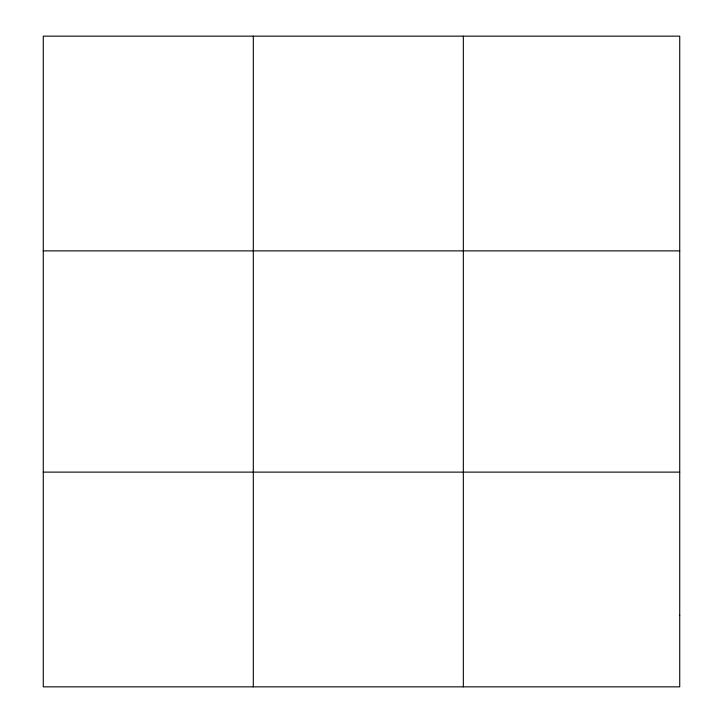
<?xml version="1.0" encoding="UTF-8"?>
<svg xmlns="http://www.w3.org/2000/svg" width="723" height="723" viewBox="0 0 723 723"><rect width="100%" height="100%" fill="white"/><g stroke="black" fill="none" stroke-linecap="round" stroke-linejoin="round"><path stroke-width="1.08" d="M253.303 686.85L253.303 36.15M463.335 686.85L463.335 36.15M43.272 250.881L679.728 250.881M43.272 472.119L679.728 472.119M679.728 615.273L679.728 686.85L43.272 686.85L43.272 36.15L679.728 36.15L679.728 615.273"/></g></svg>
